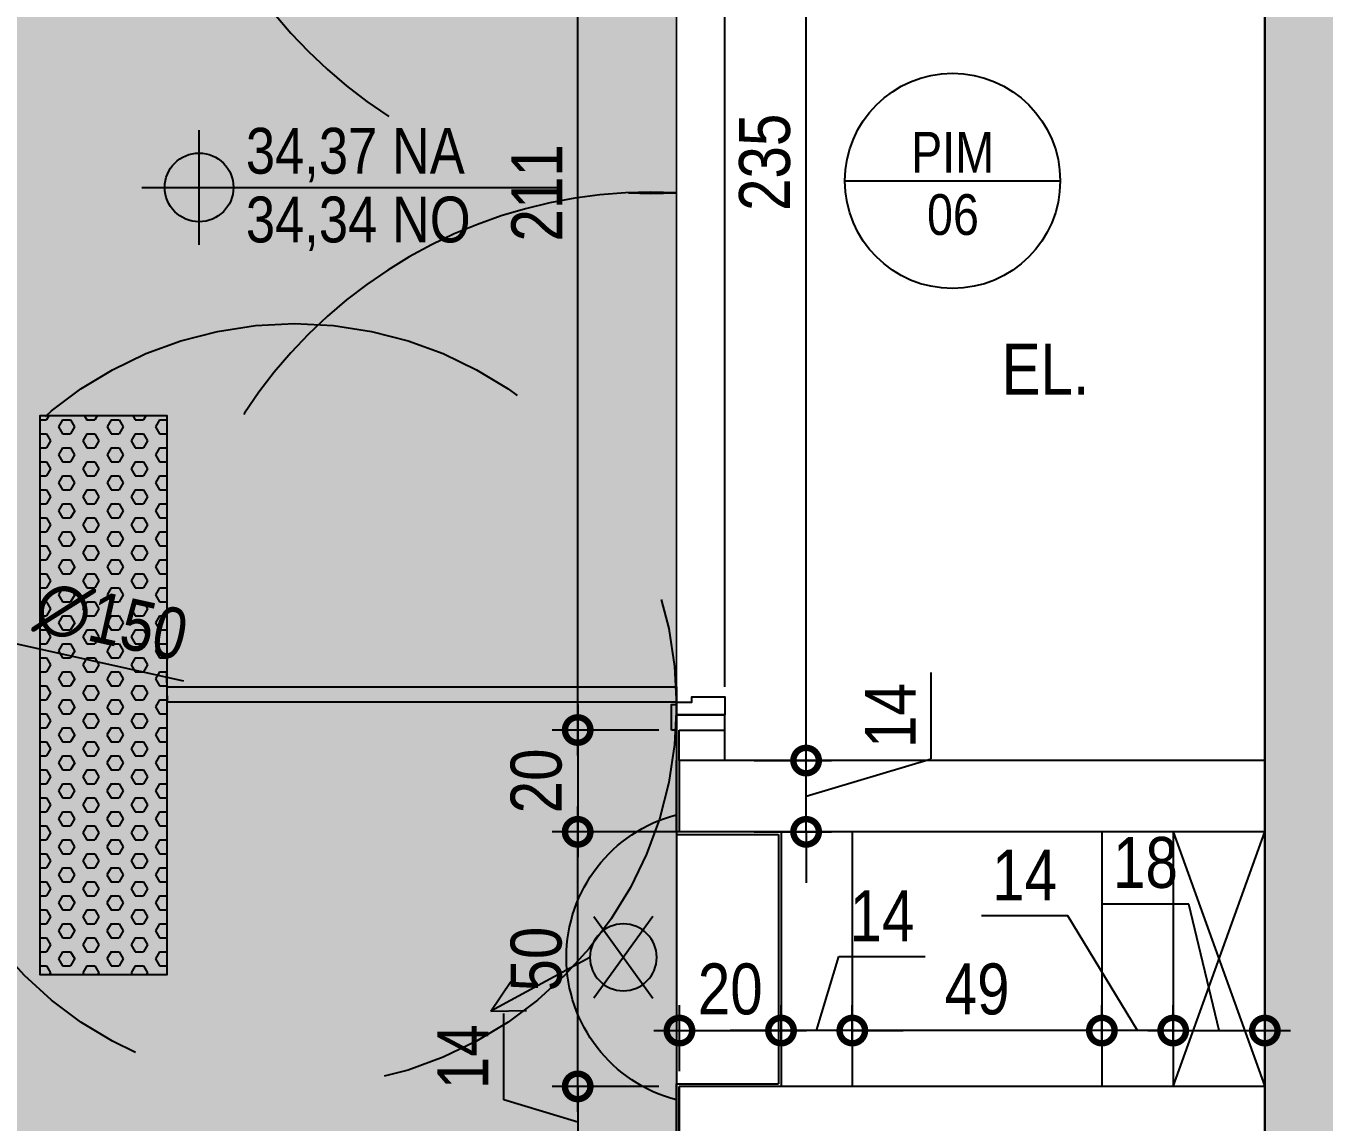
# Model space of a CAD drawing. Header units: metres. Extents: x -23 to 570, y -54 to 184.
# Drawn here: x 2.548 to 5.096, y 4.54 to 6.693 of the extents above; entities that cross this region are included whole.
import ezdxf
from ezdxf.enums import TextEntityAlignment as Align

# ---------------------------------------------------------------- set-up
doc = ezdxf.new("R2010")
doc.units = ezdxf.units.M
doc.header["$PDMODE"] = 35
doc.linetypes.add('CIRCULAÇAO VERTICAL EMBASAMENTO$0$DASHEDX2', pattern=[1.5, 1, -0.5])
for name, color, linetype in [('4', 2, 'Continuous'), ('ARQ-ALV ACAB', 4, 'Continuous'), ('ARQ-ALV OSSO', 5, 'Continuous'), ('ARQ-DIM', 2, 'Continuous'), ('ARQ-SIM', 1, 'Continuous'), ('ARQ-TXT', 2, 'Continuous'), ('CIRCULAÇAO VERTICAL EMBASAMENTO$0$ARQ-ALV ACAB', 4, 'Continuous'), ('CIRCULAÇAO VERTICAL EMBASAMENTO$0$ARQ-ALV OSSO', 5, 'Continuous'), ('CIRCULAÇAO VERTICAL EMBASAMENTO$0$ARQ-AUX', 7, 'Continuous'), ('CIRCULAÇAO VERTICAL EMBASAMENTO$0$ARQ-AUX1', 1, 'Continuous'), ('CIRCULAÇAO VERTICAL EMBASAMENTO$0$ARQ-CAX @ 1', 1, 'Continuous'), ('CIRCULAÇAO VERTICAL EMBASAMENTO$0$ARQ-HTC', 251, 'Continuous'), ('CIRCULAÇAO VERTICAL EMBASAMENTO$0$ARQ-PRJ', 7, 'CIRCULAÇAO VERTICAL EMBASAMENTO$0$DASHEDX2'), ('CIRCULAÇAO VERTICAL EMBASAMENTO$0$HID-INC', 7, 'Continuous'), ('PUC$0$ARQ-ALV ACAB', 4, 'Continuous'), ('PUC$0$ARQ-ALV OSSO', 5, 'Continuous')]:
    doc.layers.add(name, color=color, linetype=linetype)
doc.layers.add('CIRCULAÇAO VERTICAL EMBASAMENTO$0$ARQ-FORRO', color=9, linetype='Continuous', lineweight=5)
doc.layers.add('PUC$0$ARQ-FORRO', color=9, linetype='Continuous', lineweight=5)
doc.styles.add('Adesa', font='ARIALN.TTF')
doc.dimstyles.new('ADESA 1-0050', dxfattribs={"dimtxt": 0.1, "dimasz": 0.1, "dimexe": 0.05, "dimexo": 0.05, "dimgap": 0.03, "dimtad": 1, "dimdec": 1, "dimlfac": 100, "dimzin": 12, "dimtxsty": 'Adesa', "dimblk": 'DOTSMALL', "dimcen": 1, "dimdle": 0.05, "dimclrd": 1, "dimclre": 1, "dimclrt": 256, "dimazin": 3, "dimtm": 1e-09, "dimtfac": 1, "dimtdec": 1, "dimtmove": 1, "dimatfit": 0, "dimldrblk": 'DOTSMALL', "dimfxl": 0.8, "dimtvp": 2, "dimtolj": 1, "dimtzin": 0, "dimarcsym": 0})

# ---------------------------------------------------------------- blocks, each defined once
blk = doc.blocks.new('_DotSmall')
at = {"color": 0, "linetype": 'ByBlock', "const_width": 0.5}
blk.add_lwpolyline([(-0.0625, 0, 1), (0.0625, 0, 1)], format="xyb", close=True, dxfattribs=at)
blk = doc.blocks.new('*D787')
at = {"layer": 'ARQ-DIM', "color": 1, "lineweight": -2, "transparency": 16777216}
for p, q in [((3.6308, 4.5602), (3.6308, 5.1602)), ((3.8775, 5.1102), (3.5808, 5.1102)), ((3.79, 4.6102), (3.5808, 4.6102))]:
    blk.add_line(p, q, dxfattribs=at)
at = {"layer": 'Defpoints', "color": 0, "transparency": 16777216}
for p in [(3.6308, 5.1102), (3.9275, 5.1102, 0), (3.84, 4.6102, 0)]:
    blk.add_point(p, dxfattribs=at)
at = {"layer": 'ARQ-DIM', "color": 1, "lineweight": -2, "transparency": 16777216, "xscale": 0.1, "yscale": 0.1, "zscale": 0.1}
for p, rotation in [((3.6308, 5.1102), 90), ((3.6308, 4.6102), 270)]:
    blk.add_blockref('_DotSmall', p, dxfattribs=dict(at, rotation=rotation))
at = {"layer": 'ARQ-DIM', "transparency": 16777216, "insert": (3.5498, 4.8602), "char_height": 0.1, "attachment_point": 5, "rotation": 90, "style": 'Adesa'}
blk.add_mtext('\\A1;50', dxfattribs=at)
blk = doc.blocks.new('*D788')
at = {"layer": 'ARQ-DIM', "color": 1, "lineweight": -2, "transparency": 16777216}
for p, q in [((4.325, 5.2539), (4.325, 5.4234)), ((4.0793, 5.2502), (4.0793, 5.3502)), ((3.9775, 5.2502), (4.1293, 5.2502)), ((4.0793, 5.1802), (4.325, 5.2539)), ((4.0793, 5.1102), (4.0793, 5.2502)), ((4.0793, 5.1102), (4.0793, 5.2502)), ((3.9775, 5.1102), (4.1293, 5.1102)), ((4.0793, 5.1102), (4.0793, 5.0102))]:
    blk.add_line(p, q, dxfattribs=at)
at = {"layer": 'Defpoints', "color": 0, "transparency": 16777216}
for p in [(3.9275, 5.2502, 0), (4.0793, 5.2502), (3.9275, 5.1102, 0)]:
    blk.add_point(p, dxfattribs=at)
at = {"layer": 'ARQ-DIM', "color": 1, "lineweight": -2, "transparency": 16777216, "xscale": 0.1, "yscale": 0.1, "zscale": 0.1}
for p, rotation in [((4.0793, 5.2502), 270), ((4.0793, 5.1102), 90)]:
    blk.add_blockref('_DotSmall', p, dxfattribs=dict(at, rotation=rotation))
at = {"layer": 'ARQ-DIM', "transparency": 16777216, "insert": (4.2447, 5.3386), "char_height": 0.1, "attachment_point": 5, "rotation": 90, "style": 'Adesa'}
blk.add_mtext('\\A1;14', dxfattribs=at)
blk = doc.blocks.new('*D789')
at = {"layer": 'ARQ-DIM', "color": 1, "lineweight": -2, "transparency": 16777216}
for p, q in [((4.0793, 5.2002), (4.0793, 7.6502)), ((3.9776, 7.6002), (4.1293, 7.6002)), ((3.9775, 5.2502), (4.1293, 5.2502))]:
    blk.add_line(p, q, dxfattribs=at)
at = {"layer": 'Defpoints', "color": 0, "transparency": 16777216}
for p in [(3.9276, 7.6002, 0), (4.0793, 7.6002), (3.9275, 5.2502, 0)]:
    blk.add_point(p, dxfattribs=at)
at = {"layer": 'ARQ-DIM', "color": 1, "lineweight": -2, "transparency": 16777216, "xscale": 0.1, "yscale": 0.1, "zscale": 0.1}
for p, rotation in [((4.0793, 7.6002), 90), ((4.0793, 5.2502), 270)]:
    blk.add_blockref('_DotSmall', p, dxfattribs=dict(at, rotation=rotation))
at = {"layer": 'ARQ-DIM', "transparency": 16777216, "insert": (3.9983, 6.4252), "char_height": 0.1, "attachment_point": 5, "rotation": 90, "style": 'Adesa'}
blk.add_mtext('\\A1;235', dxfattribs=at)
blk = doc.blocks.new('*D803')
at = {"layer": 'ARQ-DIM', "color": 1, "lineweight": -2, "transparency": 16777216}
for p, q in [((4.8306, 4.9684), (4.6606, 4.9684)), ((4.89, 4.7199), (4.8306, 4.9684)), ((4.8, 4.7001), (4.8, 4.7699)), ((4.98, 4.7001), (4.98, 4.7699)), ((4.75, 4.7199), (5.03, 4.7199))]:
    blk.add_line(p, q, dxfattribs=at)
at = {"layer": 'Defpoints', "color": 0, "transparency": 16777216}
for p in [(4.98, 4.7199), (4.8, 4.6501), (4.98, 4.6501, 0)]:
    blk.add_point(p, dxfattribs=at)
at = {"layer": 'ARQ-DIM', "color": 1, "lineweight": -2, "transparency": 16777216, "xscale": 0.1, "yscale": 0.1, "zscale": 0.1, "rotation": 180}
blk.add_blockref('_DotSmall', (4.8, 4.7199), dxfattribs=at)
at = {"layer": 'ARQ-DIM', "color": 1, "lineweight": -2, "transparency": 16777216, "xscale": 0.1, "yscale": 0.1, "zscale": 0.1}
blk.add_blockref('_DotSmall', (4.98, 4.7199), dxfattribs=at)
at = {"layer": 'ARQ-DIM', "transparency": 16777216, "insert": (4.7456, 5.0494), "char_height": 0.1, "attachment_point": 5, "style": 'Adesa'}
blk.add_mtext('\\A1;18', dxfattribs=at)
blk = doc.blocks.new('*D804')
at = {"layer": 'ARQ-DIM', "color": 1, "lineweight": -2, "transparency": 16777216}
for p, q in [((4.5929, 4.9453), (4.4234, 4.9453)), ((4.73, 4.7199), (4.5929, 4.9453)), ((4.66, 4.7001), (4.66, 4.7699)), ((4.8, 4.7001), (4.8, 4.7699)), ((4.66, 4.7199), (4.56, 4.7199)), ((4.8, 4.7199), (4.66, 4.7199)), ((4.8, 4.7199), (4.66, 4.7199)), ((4.8, 4.7199), (4.9, 4.7199))]:
    blk.add_line(p, q, dxfattribs=at)
at = {"layer": 'Defpoints', "color": 0, "transparency": 16777216}
for p in [(4.66, 4.7199), (4.66, 4.6501, 0), (4.8, 4.6501, 0)]:
    blk.add_point(p, dxfattribs=at)
at = {"layer": 'ARQ-DIM', "color": 1, "lineweight": -2, "transparency": 16777216, "xscale": 0.1, "yscale": 0.1, "zscale": 0.1}
blk.add_blockref('_DotSmall', (4.66, 4.7199), dxfattribs=at)
at = {"layer": 'ARQ-DIM', "color": 1, "lineweight": -2, "transparency": 16777216, "xscale": 0.1, "yscale": 0.1, "zscale": 0.1, "rotation": 180}
blk.add_blockref('_DotSmall', (4.8, 4.7199), dxfattribs=at)
at = {"layer": 'ARQ-DIM', "transparency": 16777216, "insert": (4.5081, 5.0255), "char_height": 0.1, "attachment_point": 5, "style": 'Adesa'}
blk.add_mtext('\\A1;14', dxfattribs=at)
blk = doc.blocks.new('*D805')
at = {"layer": 'ARQ-DIM', "color": 1, "lineweight": -2, "transparency": 16777216}
for p, q in [((4.17, 4.7001), (4.17, 4.7699)), ((4.66, 4.7001), (4.66, 4.7699)), ((4.71, 4.7199), (4.12, 4.7199))]:
    blk.add_line(p, q, dxfattribs=at)
at = {"layer": 'Defpoints', "color": 0, "transparency": 16777216}
for p in [(4.17, 4.7199), (4.17, 4.6501, 0), (4.66, 4.6501, 0)]:
    blk.add_point(p, dxfattribs=at)
at = {"layer": 'ARQ-DIM', "color": 1, "lineweight": -2, "transparency": 16777216, "xscale": 0.1, "yscale": 0.1, "zscale": 0.1, "rotation": 180}
blk.add_blockref('_DotSmall', (4.17, 4.7199), dxfattribs=at)
at = {"layer": 'ARQ-DIM', "color": 1, "lineweight": -2, "transparency": 16777216, "xscale": 0.1, "yscale": 0.1, "zscale": 0.1}
blk.add_blockref('_DotSmall', (4.66, 4.7199), dxfattribs=at)
at = {"layer": 'ARQ-DIM', "transparency": 16777216, "insert": (4.415, 4.801), "char_height": 0.1, "attachment_point": 5, "style": 'Adesa'}
blk.add_mtext('\\A1;49', dxfattribs=at)
blk = doc.blocks.new('*D806')
at = {"layer": 'ARQ-DIM', "color": 1, "lineweight": -2, "transparency": 16777216}
for p, q in [((4.1, 4.7199), (4.1436, 4.8651)), ((4.1436, 4.8651), (4.3131, 4.8651)), ((4.03, 4.7001), (4.03, 4.7699)), ((4.17, 4.7001), (4.17, 4.7699)), ((4.03, 4.7199), (3.93, 4.7199)), ((4.17, 4.7199), (4.03, 4.7199)), ((4.17, 4.7199), (4.03, 4.7199)), ((4.17, 4.7199), (4.27, 4.7199))]:
    blk.add_line(p, q, dxfattribs=at)
at = {"layer": 'Defpoints', "color": 0, "transparency": 16777216}
for p in [(4.03, 4.7199), (4.03, 4.6501), (4.17, 4.6501, 0)]:
    blk.add_point(p, dxfattribs=at)
at = {"layer": 'ARQ-DIM', "color": 1, "lineweight": -2, "transparency": 16777216, "xscale": 0.1, "yscale": 0.1, "zscale": 0.1}
blk.add_blockref('_DotSmall', (4.03, 4.7199), dxfattribs=at)
at = {"layer": 'ARQ-DIM', "color": 1, "lineweight": -2, "transparency": 16777216, "xscale": 0.1, "yscale": 0.1, "zscale": 0.1, "rotation": 180}
blk.add_blockref('_DotSmall', (4.17, 4.7199), dxfattribs=at)
at = {"layer": 'ARQ-DIM', "transparency": 16777216, "insert": (4.2283, 4.9453), "char_height": 0.1, "attachment_point": 5, "style": 'Adesa'}
blk.add_mtext('\\A1;14', dxfattribs=at)
blk = doc.blocks.new('*D807')
at = {"layer": 'ARQ-DIM', "color": 1, "lineweight": -2, "transparency": 16777216}
for p, q in [((3.8306, 4.6401), (3.8306, 4.7699)), ((4.0301, 4.7001), (4.0301, 4.7699)), ((3.7806, 4.7199), (4.0801, 4.7199))]:
    blk.add_line(p, q, dxfattribs=at)
at = {"layer": 'Defpoints', "color": 0, "transparency": 16777216}
for p in [(4.0301, 4.7199), (4.0301, 4.6501), (3.8306, 4.5901, 0)]:
    blk.add_point(p, dxfattribs=at)
at = {"layer": 'ARQ-DIM', "color": 1, "lineweight": -2, "transparency": 16777216, "xscale": 0.1, "yscale": 0.1, "zscale": 0.1, "rotation": 180}
blk.add_blockref('_DotSmall', (3.8306, 4.7199), dxfattribs=at)
at = {"layer": 'ARQ-DIM', "color": 1, "lineweight": -2, "transparency": 16777216, "xscale": 0.1, "yscale": 0.1, "zscale": 0.1}
blk.add_blockref('_DotSmall', (4.0301, 4.7199), dxfattribs=at)
at = {"layer": 'ARQ-DIM', "transparency": 16777216, "insert": (3.9303, 4.801), "char_height": 0.1, "attachment_point": 5, "style": 'Adesa'}
blk.add_mtext('\\A1;20', dxfattribs=at)
blk = doc.blocks.new('NipAcOs')
at = {"layer": 'ARQ-SIM'}
h = blk.add_hatch(color=256, dxfattribs=at)
h.dxf.hatch_style = 1
h.paths.add_polyline_path([(0, 0.15, 0.414214), (-0.15, 0), (0, 0)])
h.paths.add_polyline_path([(0.15, 0), (0, 0), (0, -0.15, 0.414214)])
for p, q in [((0, -0.25), (0, 0.25)), ((-0.25, 0), (0.15, 0)), ((0.15, 0), (1.5834, 0))]:
    blk.add_line(p, q, dxfattribs=at)
blk.add_circle((0, 0), 0.15, dxfattribs=at)
at = {"style": 'Adesa'}
for p in [(0.204, 0.06), (0.204, -0.24)]:
    blk.add_attdef('000,00', p, '', height=0.2, dxfattribs=at)
blk = doc.blocks.new('*D841')
at = {"layer": 'ARQ-DIM', "color": 1, "lineweight": -2, "transparency": 16777216}
blk.add_line((2.8574, 5.4062), (2.3403, 5.521), dxfattribs=at)
at = {"layer": 'Defpoints', "color": 0, "transparency": 16777216}
for p in [(2.3403, 5.521, 0), (3.8046, 5.1959, 0)]:
    blk.add_point(p, dxfattribs=at)
at = {"layer": 'ARQ-DIM', "color": 1, "lineweight": -2, "transparency": 16777216, "xscale": 0.1, "yscale": 0.1, "zscale": 0.1, "rotation": 167.4825545360426}
blk.add_blockref('_DotSmall', (2.3403, 5.521), dxfattribs=at)
at = {"layer": 'ARQ-DIM', "transparency": 16777216, "insert": (2.7147, 5.5238), "char_height": 0.1, "attachment_point": 5, "rotation": 347.4826, "style": 'Adesa'}
blk.add_mtext('\\A1;∅150', dxfattribs=at)
blk = doc.blocks.new('*D1271')
at = {"layer": 'ARQ-DIM', "color": 1, "lineweight": -2, "transparency": 16777216}
for p, q in [((3.6308, 5.3602), (3.6308, 5.0602)), ((3.79, 5.3102), (3.5808, 5.3102)), ((3.79, 5.1102), (3.5808, 5.1102))]:
    blk.add_line(p, q, dxfattribs=at)
at = {"layer": 'Defpoints', "color": 0, "transparency": 16777216}
for p in [(3.84, 5.3102, 0), (3.6308, 5.1102), (3.84, 5.1102, 0)]:
    blk.add_point(p, dxfattribs=at)
at = {"layer": 'ARQ-DIM', "color": 1, "lineweight": -2, "transparency": 16777216, "xscale": 0.1, "yscale": 0.1, "zscale": 0.1}
for p, rotation in [((3.6308, 5.3102), 90), ((3.6308, 5.1102), 270)]:
    blk.add_blockref('_DotSmall', p, dxfattribs=dict(at, rotation=rotation))
at = {"layer": 'ARQ-DIM', "transparency": 16777216, "insert": (3.5498, 5.2102), "char_height": 0.1, "attachment_point": 5, "rotation": 90, "style": 'Adesa'}
blk.add_mtext('\\A1;20', dxfattribs=at)
blk = doc.blocks.new('*D1272')
at = {"layer": 'ARQ-DIM', "color": 1, "lineweight": -2, "transparency": 16777216}
for p, q in [((3.6308, 5.2602), (3.6308, 7.4702)), ((3.79, 7.4202), (3.5808, 7.4202)), ((3.79, 5.3102), (3.5808, 5.3102))]:
    blk.add_line(p, q, dxfattribs=at)
at = {"layer": 'Defpoints', "color": 0, "transparency": 16777216}
for p in [(3.6308, 7.4202), (3.84, 7.4202, 0), (3.84, 5.3102, 0)]:
    blk.add_point(p, dxfattribs=at)
at = {"layer": 'ARQ-DIM', "color": 1, "lineweight": -2, "transparency": 16777216, "xscale": 0.1, "yscale": 0.1, "zscale": 0.1}
for p, rotation in [((3.6308, 7.4202), 90), ((3.6308, 5.3102), 270)]:
    blk.add_blockref('_DotSmall', p, dxfattribs=dict(at, rotation=rotation))
at = {"layer": 'ARQ-DIM', "transparency": 16777216, "insert": (3.5506, 6.3652), "char_height": 0.1, "attachment_point": 5, "rotation": 90, "style": 'Adesa'}
blk.add_mtext('\\A1;211', dxfattribs=at)
blk = doc.blocks.new('*D1276')
at = {"layer": 'ARQ-DIM', "color": 1, "lineweight": -2, "transparency": 16777216}
for p, q in [((3.4856, 4.5838), (3.4856, 4.7533)), ((3.6308, 4.6102), (3.6308, 4.7102)), ((3.79, 4.6102), (3.5808, 4.6102)), ((3.6308, 4.6102), (3.6308, 4.4702)), ((3.6308, 4.6102), (3.6308, 4.4702)), ((3.6308, 4.5402), (3.4856, 4.5838)), ((3.87, 4.4702), (3.5808, 4.4702)), ((3.6308, 4.4702), (3.6308, 4.3702))]:
    blk.add_line(p, q, dxfattribs=at)
at = {"layer": 'Defpoints', "color": 0, "transparency": 16777216}
for p in [(3.84, 4.6102, 0), (3.6308, 4.4702), (3.92, 4.4702, 0)]:
    blk.add_point(p, dxfattribs=at)
at = {"layer": 'ARQ-DIM', "color": 1, "lineweight": -2, "transparency": 16777216, "xscale": 0.1, "yscale": 0.1, "zscale": 0.1}
for p, rotation in [((3.6308, 4.6102), 270), ((3.6308, 4.4702), 90)]:
    blk.add_blockref('_DotSmall', p, dxfattribs=dict(at, rotation=rotation))
at = {"layer": 'ARQ-DIM', "transparency": 16777216, "insert": (3.4054, 4.6685), "char_height": 0.1, "attachment_point": 5, "rotation": 90, "style": 'Adesa'}
blk.add_mtext('\\A1;14', dxfattribs=at)
blk = doc.blocks.new('TIPO COTA$0$Chamada_planta')
at = {"layer": 'ARQ-SIM'}
blk.add_line((-1.409, 0), (1.409, 0), dxfattribs=at)
blk.add_circle((0, 0), 1.409, dxfattribs=at)
at = {"layer": 'ARQ-SIM', "color": 2, "style": 'Adesa'}
for tag, p in [('NUMERO', (0, 0.234)), ('C.D.', (0, -0.272))]:
    blk.add_attdef(tag, text='', height=0.5, dxfattribs=at).set_placement(p, align=Align.MIDDLE_CENTER)
blk = doc.blocks.new('PUC$0$forro area comum')
at = {"layer": 'PUC$0$ARQ-FORRO'}
h = blk.add_hatch(color=256, dxfattribs=at)
h.dxf.hatch_style = 1
h.paths.add_polyline_path([(11.6882, 2.455), (11.6882, 2.0562), (14.5982, 2.0547), (14.5982, 2.455), (22.4606, 2.455), (22.4606, 2.0562), (25.295, 2.056), (25.295, 2.4552), (26.4562, 2.4546), (26.4563, 3.9549), (5.17, 3.9599), (5.0963, 3.9584), (3.8246, 3.96), (3.825, 9.24), (2.3202, 9.2404), (2.3201, 3.955), (-1.06, 3.955), (-1.06, 4.3049), (-0.355, 4.305), (-0.355, 4.5591), (-0.2032, 4.5606), (-0.2032, 8.4256), (-4.865, 8.4256), (-4.865, 4.9649), (-4.6551, 4.9649), (-4.655, 4.1049), (-3.945, 4.1049), (-3.945, 3.9549), (-11.1863, 3.9549), (-11.1863, 2.455), (-10.025, 2.455), (-10.025, 2.0558), (-7.1264, 2.0558), (-7.1264, 2.455)])
at = {"layer": 'PUC$0$ARQ-FORRO', "elevation": 0}
blk.add_lwpolyline([(5.0963, 3.9584), (3.8246, 3.96), (3.825, 9.24), (2.3202, 9.2404), (2.3201, 3.955), (-1.06, 3.955), (-1.06, 4.3049), (-0.355, 4.305), (-0.355, 4.5591), (-0.2032, 4.5606), (-0.2032, 8.4256), (-4.865, 8.4256), (-4.865, 4.9649), (-4.6551, 4.9649), (-4.655, 4.1049), (-3.945, 4.1049), (-3.945, 3.9549), (-11.1863, 3.9549), (-11.1863, 2.455), (-10.025, 2.455), (-10.025, 2.0558), (-7.1264, 2.0558), (-7.1264, 2.455), (11.6882, 2.455)], dxfattribs=at)
blk = doc.blocks.new('*U1675')
for points in [[(0.025, 0), (0.025, 1), (0.055, 1), (0.055, 0)], [(2.025, 0), (2.025, 1), (1.995, 1), (1.995, 0)], [(-0.03, 0.01), (0.02, 0.01), (0.02, 0), (-0.03, 0)], [(2.08, 0.01), (2.03, 0.01), (2.03, 0), (2.08, 0)]]:
    blk.add_lwpolyline(points, close=True)
for points in [[(-0.015, 0), (0.025, 0), (0.025, -0.03), (0.035, -0.03), (0.035, -0.095), (0, -0.095), (0, 0)], [(2.065, 0), (2.025, 0), (2.025, -0.03), (2.015, -0.03), (2.015, -0.095), (2.05, -0.095), (2.05, 0)]]:
    blk.add_lwpolyline(points)
at = {"layer": 'CIRCULAÇAO VERTICAL EMBASAMENTO$0$ARQ-PRJ'}
for centre, start, end in [((0.075, 0.05), 356.9872, 93.0128), ((1.975, 0.05), 86.9872, 183.0128)]:
    blk.add_arc(centre, 0.9513, start, end, dxfattribs=at)
blk = doc.blocks.new('*U1677')
at = {"layer": 'CIRCULAÇAO VERTICAL EMBASAMENTO$0$HID-INC'}
for p, q in [((-0.0839, 0.0602), (0.1062, 0.4102)), ((0.1064, 0.4102), (0.0014, 0.3395)), ((0.1062, 0.4102), (0.104, 0.2837)), ((-0.2276, 0.0466), (0.0598, -0.162)), ((-0.2276, -0.162), (0.0598, 0.0466)), ((-0.5873, -0.2455), (0.4194, -0.2455))]:
    blk.add_line(p, q, dxfattribs=at)
blk.add_circle((-0.0839, -0.0577), 0.1179, dxfattribs=at)
blk.add_arc((-0.0839, -0.3773), 0.5203, 14.6782, 165.3218, dxfattribs=at)
blk = doc.blocks.new('*U1679')
at = {"layer": 'CIRCULAÇAO VERTICAL EMBASAMENTO$0$ARQ-HTC'}
h = blk.add_hatch(dxfattribs=at)
h.set_pattern_fill('HEX', color=256, scale=0.5)
h.set_pattern_definition([(0, (0, 10.2387), (0, 2.7496307), [1.5875, -3.175]), (120, (0, 10.2387), (-2.38125, -1.3748153), [1.5875, -3.175]), (60, (1.5875, 10.2387), (-2.38125, 1.3748153), [1.5875, -3.175])])
h.paths.add_polyline_path([(1521.89, 743.99), (1546.89, 743.99), (1546.89, 753.99), (1546.89, 853.75), (1521.89, 853.75)])
at = {"color": 252}
blk.add_lwpolyline([(1546.89, 753.99), (1546.89, 743.99), (1521.89, 743.99), (1521.89, 853.75), (1546.89, 853.75), (1546.89, 753.99)], dxfattribs=at)
blk = doc.blocks.new('CIRCULAÇAO VERTICAL EMBASAMENTO')
at = {"layer": 'CIRCULAÇAO VERTICAL EMBASAMENTO$0$ARQ-FORRO'}
h = blk.add_hatch(color=256, dxfattribs=at)
h.dxf.hatch_style = 1
h.paths.add_polyline_path([(-0.3501, 2.452), (5.5549, 2.4551), (5.555, 3.9601), (4.98, 3.96), (4.98, 4.4652), (3.8253, 4.4654), (3.8249, 9.235), (2.3249, 9.2351), (2.3249, 3.955), (-0.3501, 3.955)])
at = {"layer": 'CIRCULAÇAO VERTICAL EMBASAMENTO$0$ARQ-ALV ACAB'}
for p, q in [((3.8249, 5.3402, 0), (3.8249, 5.1052, 0)), ((3.8249, 5.3402, 0), (3.9199, 5.3402, 0)), ((3.8249, 5.1052, 0), (4.025, 5.1052, 0))]:
    blk.add_line(p, q, dxfattribs=at)
at = {"layer": 'CIRCULAÇAO VERTICAL EMBASAMENTO$0$ARQ-ALV ACAB', "elevation": 0}
for points in [[(3.9199, 5.3102), (3.9199, 5.3402)], [(4.025, 5.1052), (4.025, 4.6152)], [(3.8256, 4.4654), (3.8256, 4.6152), (4.025, 4.6152)]]:
    blk.add_lwpolyline(points, dxfattribs=at)
at = {"layer": 'CIRCULAÇAO VERTICAL EMBASAMENTO$0$ARQ-ALV OSSO'}
for p, q in [((3.8301, 5.3102, 0), (3.9201, 5.3102, 0)), ((3.8249, 5.1102, 0), (3.825, 5.2502, 0)), ((4.9801, 5.2502, 0), (3.83, 5.2502, 0)), ((4.98, 5.1102, 0), (3.8299, 5.1102, 0)), ((3.8306, 4.4704, 0), (3.8306, 4.6102, 0)), ((4.9799, 4.6102, 0), (3.8306, 4.6102, 0))]:
    blk.add_line(p, q, dxfattribs=at)
at = {"layer": 'CIRCULAÇAO VERTICAL EMBASAMENTO$0$ARQ-ALV OSSO', "elevation": 0}
blk.add_lwpolyline([(4.98, 9.2401), (3.53, 9.2401), (3.53, 9.4303), (5.17, 9.4296), (5.17, 3.9601), (4.98, 3.96)], close=True, dxfattribs=at)
at = {"layer": 'CIRCULAÇAO VERTICAL EMBASAMENTO$0$ARQ-ALV OSSO'}
for points in [[(3.83, 5.2502), (3.8299, 5.3102)], [(3.92, 5.2502), (3.9199, 5.3102)], [(3.83, 5.2502), (3.8299, 5.1102)], [(4.03, 5.1102), (4.0301, 4.6102)], [(4.17, 5.1102), (4.17, 4.6102)], [(4.66, 5.1102), (4.66, 4.6102)], [(4.8, 5.1102), (4.8, 4.6102)]]:
    blk.add_lwpolyline(points, dxfattribs=at)
at = {"layer": 'CIRCULAÇAO VERTICAL EMBASAMENTO$0$ARQ-AUX'}
blk.add_lwpolyline([(3.9199, 5.3951), (3.9199, 7.4052)], dxfattribs=at)
at = {"layer": 'CIRCULAÇAO VERTICAL EMBASAMENTO$0$ARQ-AUX1'}
for points in [[(4.8, 5.1102), (4.9799, 4.6102)], [(4.8, 4.6102), (4.98, 5.1102)]]:
    blk.add_lwpolyline(points, dxfattribs=at)
at = {"layer": 'CIRCULAÇAO VERTICAL EMBASAMENTO$0$ARQ-FORRO', "elevation": 0}
blk.add_lwpolyline([(-0.3501, 2.452), (5.5549, 2.4551), (5.555, 3.9601), (4.98, 3.96), (4.98, 4.4652), (3.8253, 4.4654), (3.8249, 9.235), (2.3249, 9.2351), (2.3249, 3.955), (-0.3501, 3.955)], close=True, dxfattribs=at)
at = {"layer": 'CIRCULAÇAO VERTICAL EMBASAMENTO$0$ARQ-PRJ'}
blk.add_circle((3.0749, 5.3584, 0), 0.75, dxfattribs=at)
at = {"color": 252, "xscale": -0.01000000000000001, "yscale": 0.01000000000000001, "zscale": 0.01000000000000001, "rotation": 180}
blk.add_blockref('*U1679', (-12.6438, 13.3675, 0), dxfattribs=at)
at = {"layer": 'CIRCULAÇAO VERTICAL EMBASAMENTO$0$ARQ-CAX @ 1', "rotation": 90}
blk.add_blockref('*U1675', (3.8249, 5.3402, 0), dxfattribs=at)
at = {"layer": 'CIRCULAÇAO VERTICAL EMBASAMENTO$0$HID-INC', "xscale": -0.5565752676155858, "yscale": 0.5565752676155858, "zscale": 0.5565752676155858, "rotation": 89.99995243796218}
blk.add_blockref('*U1677', (3.6883, 4.817), dxfattribs=at)
blk = doc.blocks.new('PUC')
at = {"layer": 'PUC$0$ARQ-ALV ACAB', "elevation": 0}
blk.add_lwpolyline([(3.8246, 3.96), (3.825, 4.6152), (4.025, 4.6152)], dxfattribs=at)
at = {"layer": 'PUC$0$ARQ-ALV OSSO'}
for p in [(3.83, 4.4602, 0), (4.98, 4.6102, 0)]:
    blk.add_line(p, (3.83, 4.6102, 0), dxfattribs=at)
at = {"layer": 'PUC$0$ARQ-ALV ACAB'}
blk.add_blockref('CIRCULAÇAO VERTICAL EMBASAMENTO', (0, 0), dxfattribs=at)
at = {"layer": 'PUC$0$ARQ-FORRO'}
blk.add_blockref('PUC$0$forro area comum', (0, 0), dxfattribs=at)
blk = doc.blocks.new('est-lo-07-6sb-r00')
at = {"layer": '4'}
h = blk.add_hatch(color=8, dxfattribs=at)
h.dxf.hatch_style = 1
h.paths.add_polyline_path([(213.004314, 592.98646), (232.004314, 592.98646), (232.004314, 743.98646), (213.004314, 743.98646)], flags=17)
h.paths.add_polyline_path([(517.003016, 942.98646), (353.003016, 942.98646), (353.003016, 923.986062), (498.003016, 923.986062), (498.003016, 465.008359), (498.003039, 465.008359), (498.003039, 450.008359), (498.003039, 395.98646), (517.003016, 395.98646)])
h.paths.add_polyline_path([(3672.003309, 253.001099), (3672.003309, 388.001099), (3637.003309, 388.001099), (3637.003309, 253.001099)])
h.paths.add_polyline_path([(3637.003309, 942.98646), (3637.003194, 872.98646), (3653.003309, 872.98646), (3653.003309, 599.001099), (3637.003309, 599.001099), (3637.003309, 539.001099), (3672.003309, 539.001099), (3672.003309, 942.98646)])
h.paths.add_polyline_path([(3672.003424, 102.001099), (3637.003309, 102.001099), (3637.003309, 42.001099), (3653.003307, 42.001099), (3653.003307, -229.998901), (3637.003309, -229.998901), (3637.003309, -299.998901), (3672.003424, -299.998901)])
h.paths.add_polyline_path([(3075.003309, -299.999844), (3110.003309, -299.999844), (3110.003309, -199.999844), (3075.003309, -199.999844)])
h.paths.add_polyline_path([(3075.003309, 270.500177), (3110.003309, 270.500177), (3110.003309, 370.500177), (3075.003309, 370.500177)])
h.paths.add_polyline_path([(520.003309, 942.98646), (520.003309, 395.98646), (555.003309, 395.98646), (555.003309, 451.98646), (539.003309, 451.98646), (539.003309, 872.98646), (555.003309, 872.98646), (555.003309, 942.98646)])
h.paths.add_polyline_path([(-2102.995138, 253.000177), (-2102.995138, 388.000177), (-2137.995138, 388.000177), (-2137.995138, 253.000177)])
h.paths.add_polyline_path([(-2137.995138, 101.999935), (-2137.995138, -299.999844), (-2102.995138, -299.999844), (-2102.995138, -229.999844), (-2118.995138, -229.999844), (-2118.995138, 41.999935), (-2102.995138, 41.999935), (-2102.995138, 101.999935)])
h.paths.add_polyline_path([(-2137.995141, 942.98646), (-2137.995141, 538.988972), (-2102.995141, 538.988972), (-2102.995141, 598.988972), (-2118.995141, 598.988972), (-2118.995141, 872.98646), (-2102.995141, 872.98646), (-2102.995141, 942.98646)])
h.paths.add_polyline_path([(520.003309, 245.003526), (520.003309, -299.999844), (555.003309, -299.999844), (555.003309, -229.999844), (539.003309, -229.999844), (539.003309, 185.003526), (555.003309, 185.003526), (555.003309, 245.003526)])
h.paths.add_polyline_path([(-34.995574, 942.98646), (-34.995574, 872.98646), (-18.995574, 872.98646), (-18.995574, 455.98646), (-34.995574, 455.98646), (-34.995574, 395.98646), (232.004426, 395.98646), (232.004426, 481.98646), (213.004426, 481.98646), (213.004426, 414.98646), (0.004426, 414.98646), (0.004426, 923.98646), (213.004426, 923.98646), (213.004426, 854.98646), (232.004426, 854.98646), (232.004426, 923.98646), (252.004426, 923.98646), (252.004426, 942.98646)])
h.paths.add_polyline_path([(3075.003309, 842.98646), (3110.003309, 842.98646), (3110.003309, 942.98646), (3075.003309, 942.98646)])
h.paths.add_polyline_path([(2530.003309, -299.999844), (2570.003309, -299.999844), (2570.003309, -199.999844), (2530.003309, -199.999844)])
h.paths.add_polyline_path([(2530.003309, 145.003526), (2570.003309, 145.003526), (2570.003309, 245.003526), (2530.003309, 245.003526)])
h.paths.add_polyline_path([(2530.003309, 395.98646), (2570.003309, 395.98646), (2570.003309, 495.98646), (2530.003309, 495.98646)])
h.paths.add_polyline_path([(2530.003309, 842.98646), (2570.003309, 842.98646), (2570.003309, 942.98646), (2530.003309, 942.98646)])
h.paths.add_polyline_path([(1995.003309, -299.999844), (2030.003309, -299.999844), (2030.003309, -199.999844), (1995.003309, -199.999844)])
h.paths.add_polyline_path([(1995.003309, 145.003526), (2030.003309, 145.003526), (2030.003309, 245.003526), (1995.003309, 245.003526)])
h.paths.add_polyline_path([(1995.003309, 395.98646), (2030.003309, 395.98646), (2030.003309, 495.98646), (1995.003309, 495.98646)])
h.paths.add_polyline_path([(1995.003309, 842.98646), (2030.003309, 842.98646), (2030.003309, 942.98646), (1995.003309, 942.98646)])
h.paths.add_polyline_path([(1460.003309, -299.999844), (1495.003309, -299.999844), (1495.003309, -199.999844), (1460.003309, -199.999844)])
h.paths.add_polyline_path([(1460.003309, 145.003526), (1495.003309, 145.003526), (1495.003309, 245.003526), (1460.003309, 245.003526)])
h.paths.add_polyline_path([(1460.176641, 395.98646), (1495.176641, 395.98646), (1495.176641, 495.98646), (1460.176641, 495.98646)])
h.paths.add_polyline_path([(1460.003309, 842.98646), (1495.003309, 842.98646), (1495.003309, 942.98646), (1460.003309, 942.98646)])
h.paths.add_polyline_path([(925.003309, -299.999844), (960.003309, -299.999844), (960.003309, -199.999844), (925.003309, -199.999844)])
h.paths.add_polyline_path([(925.003309, 145.003526), (960.003309, 145.003526), (960.003309, 245.003526), (925.003309, 245.003526)])
h.paths.add_polyline_path([(925.003309, 395.98646), (960.003309, 395.98646), (960.003309, 495.98646), (925.003309, 495.98646)])
h.paths.add_polyline_path([(925.003309, 842.98646), (960.003309, 842.98646), (960.003309, 942.98646), (925.003309, 942.98646)])
h.paths.add_polyline_path([(-1582.999721, -299.999844), (-1547.999721, -299.999844), (-1547.999721, -199.999844), (-1582.999721, -199.999844)])
h.paths.add_polyline_path([(-500.999721, -299.999844), (-465.999721, -299.999844), (-465.999721, -199.999844), (-500.999721, -199.999844)])
h.paths.add_polyline_path([(-1042.999721, -299.999844), (-1002.999721, -299.999844), (-1002.999721, -199.999844), (-1042.999721, -199.999844)])
h.paths.add_polyline_path([(-500.999721, 145.003526), (-465.999721, 145.003526), (-465.999721, 245.003526), (-500.999721, 245.003526)])
h.paths.add_polyline_path([(-1042.999721, 145.003526), (-1002.999721, 145.003526), (-1002.999721, 245.003526), (-1042.999721, 245.003526)])
h.paths.add_polyline_path([(-500.999721, 395.98646), (-465.999721, 395.98646), (-465.999721, 495.98646), (-500.999721, 495.98646)])
h.paths.add_polyline_path([(-1042.999721, 395.98646), (-1002.999721, 395.98646), (-1002.999721, 495.98646), (-1042.999721, 495.98646)])
h.paths.add_polyline_path([(-1582.999721, 270.500177), (-1547.999721, 270.500177), (-1547.999721, 370.500177), (-1582.999721, 370.500177)])
h.paths.add_polyline_path([(-500.999721, 842.98646), (-465.999721, 842.98646), (-465.999721, 942.98646), (-500.999721, 942.98646)])
h.paths.add_polyline_path([(-1042.999721, 842.98646), (-1002.999721, 842.98646), (-1002.999721, 942.98646), (-1042.999721, 942.98646)])
h.paths.add_polyline_path([(-1582.999721, 842.98646), (-1547.999721, 842.98646), (-1547.999721, 942.98646), (-1582.999721, 942.98646)])
h.paths.add_polyline_path([(-35, 245.003526), (-35, 185.003526), (-19, 185.003526), (-19, -230), (-35, -230), (-35, -300), (517, -300), (517, 245), (498, 245), (498, -281), (0, -281), (0, -19), (255, -19), (255, 245.003526), (178.5, 245.003526), (178.5, 226.003526), (236, 226.003526), (236, 0), (0, 0), (0, 226.003526), (57.5, 226.003526), (57.5, 245.003526)])
at = {"layer": '4', "linetype": 'Continuous'}
blk.add_lwpolyline([(517.003016, 942.98646), (353.003016, 942.98646), (353.003016, 923.986062), (498.003016, 923.986062), (498.003016, 465.008359), (498.003039, 465.008359), (498.003039, 450.008359), (498.003039, 450.008359), (498.003039, 395.98646), (517.003016, 395.98646), (517.003016, 942.98646)], dxfattribs=at)

msp = doc.modelspace()

# ---------------------------------------------------------------- linework, layer by layer
at = {"layer": 'ARQ-ALV ACAB', "elevation": 0}
msp.add_lwpolyline([(3.8246, 3.96), (3.825, 4.6152), (4.025, 4.6152)], dxfattribs=at)
at = {"layer": 'ARQ-ALV OSSO'}
msp.add_line((3.83, 4.4602, 0), (3.83, 4.6102, 0), dxfattribs=at)

# ---------------------------------------------------------------- block references
msp.add_blockref('PUC', (0, 0))
at = {"linetype": 'Continuous', "xscale": 0.01, "yscale": 0.01, "zscale": 0.01}
msp.add_blockref('est-lo-07-6sb-r00', (0, 0), dxfattribs=at)
at = {"layer": 'ARQ-SIM'}
ref = msp.add_blockref('TIPO COTA$0$Chamada_planta', (4.3668, 6.3887, 0), dxfattribs=dict(at, xscale=0.15, yscale=0.15, zscale=0.15))
ref.add_attrib('NUMERO', 'PIM', dxfattribs={"color": 2, "height": 0.08, "style": 'Adesa'}).set_placement((4.3668, 6.445, 0), align=Align.MIDDLE_CENTER)
ref.add_attrib('C.D.', '06', dxfattribs={"color": 2, "height": 0.08, "style": 'Adesa'}).set_placement((4.3676, 6.3226, 0), align=Align.MIDDLE_CENTER)
ref = msp.add_blockref('NipAcOs', (2.8875, 6.3759), dxfattribs=dict(at, xscale=0.45, yscale=0.45, zscale=0.45))
ref.add_attrib('000,00', '34,34 NO', (2.9793, 6.2679), dxfattribs={"layer": '0', "color": 2, "height": 0.09, "style": 'Adesa'})
ref.add_attrib('000,00', '34,37 NA', (2.9793, 6.4029), dxfattribs={"layer": '0', "color": 2, "height": 0.09, "style": 'Adesa'})

# ---------------------------------------------------------------- texts
at = {"layer": 'ARQ-TXT', "style": 'Adesa'}
msp.add_text('EL.', height=0.1, dxfattribs=at).set_placement((4.5492, 6.0187, 0), align=Align.MIDDLE)

# ---------------------------------------------------------------- dimensions: what is measured, and where the dimension line sits
at = {"layer": 'ARQ-DIM'}
for base, p1, p2, angle, picture, middle in [((4.0793, 7.6002), (3.9275, 5.2502, 0), (3.9276, 7.6002, 0), 270, '*D789', (3.9983, 6.4252)), ((3.6308, 7.4202), (3.84, 5.3102, 0), (3.84, 7.4202, 0), 90, '*D1272', (3.5506, 6.3652)), ((4.0793, 5.2502, 0), (3.9275, 5.1102, 0), (3.9275, 5.2502, 0), 270, '*D788', (4.2447, 5.2839, 0)), ((3.6308, 5.1102), (3.84, 5.3102, 0), (3.84, 5.1102, 0), 90, '*D1271', (3.5498, 5.2102)), ((3.6308, 5.1102, 0), (3.84, 4.6102, 0), (3.9275, 5.1102, 0), 270, '*D787', (3.5498, 4.8602, 0)), ((3.6308, 4.4702), (3.84, 4.6102, 0), (3.92, 4.4702, 0), 90, '*D1276', (3.4054, 4.6138))]:
    dim = msp.add_linear_dim(base=base, p1=p1, p2=p2, angle=angle, dimstyle='ADESA 1-0050', dxfattribs=at)
    dim.commit()
    dim.dimension.update_dxf_attribs({"geometry": picture, "text_midpoint": middle})
dim = msp.add_diameter_dim_2p(p1=(3.8046, 5.1959, 0), p2=(2.3403, 5.521, 0), dimstyle='ADESA 1-0050', dxfattribs=at)
dim.commit()
dim.dimension.update_dxf_attribs({"geometry": '*D841', "text_midpoint": (2.6965, 5.442), "dimtype": 163})
for base, p2, picture, middle in [((4.98, 4.7199), (4.98, 4.6501, 0), '*D803', (4.8006, 4.9684)), ((4.66, 4.7199, 0), (4.66, 4.6501), '*D804', (4.5629, 4.9453, 0))]:
    dim = msp.add_linear_dim(base=base, p1=(4.8, 4.6501), p2=p2, dimstyle='ADESA 1-0050', dxfattribs=at)
    dim.commit()
    dim.dimension.update_dxf_attribs({"geometry": picture, "text_midpoint": middle, "dimtype": 160})
for base, p1, p2, picture, middle in [((4.03, 4.7199, 0), (4.17, 4.6501), (4.03, 4.6501, 0), '*D806', (4.1736, 4.9453, 0)), ((4.17, 4.7199, 0), (4.66, 4.6501), (4.17, 4.6501), '*D805', (4.415, 4.801, 0))]:
    dim = msp.add_linear_dim(base=base, p1=p1, p2=p2, dimstyle='ADESA 1-0050', dxfattribs=at)
    dim.commit()
    dim.dimension.update_dxf_attribs({"geometry": picture, "text_midpoint": middle})
dim = msp.add_linear_dim(base=(4.0301, 4.7199), p1=(3.8306, 4.5901, 0), p2=(4.0301, 4.6501), dimstyle='ADESA 1-0050', override={"dimdec": 0}, dxfattribs=at)
dim.commit()
dim.dimension.update_dxf_attribs({"geometry": '*D807', "text_midpoint": (3.9303, 4.801)})

doc.saveas('drawing.dxf')
